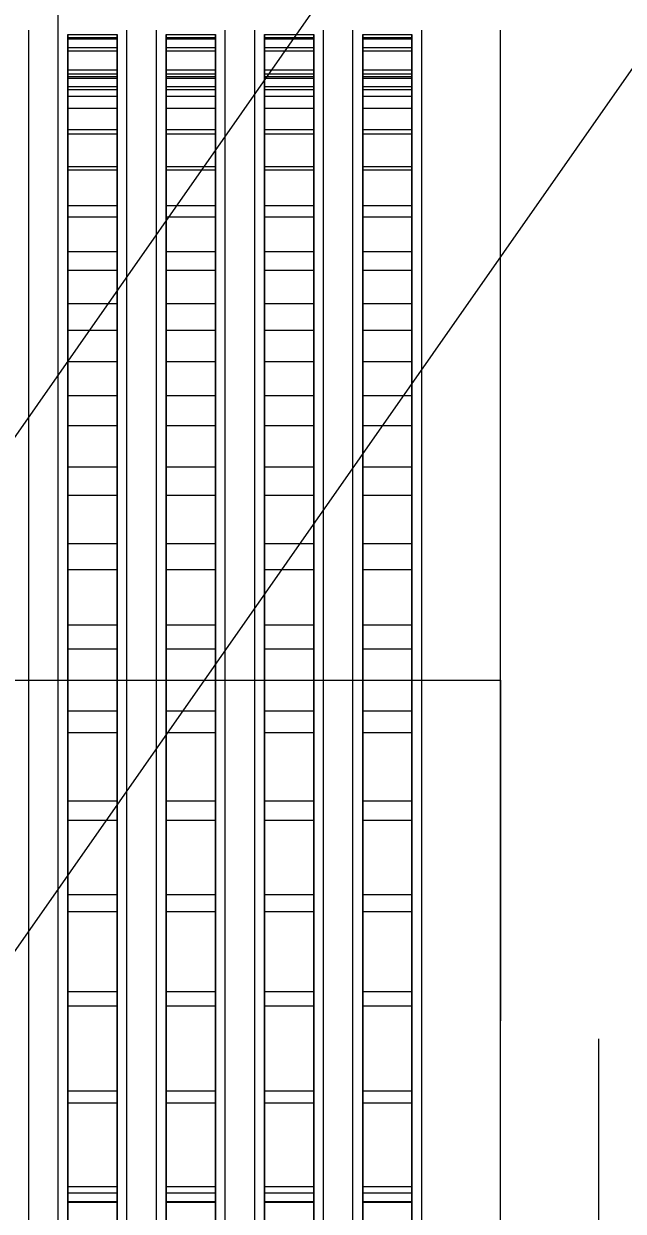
# Model space of a CAD drawing. Header units: millimetres. Extents: x -2500 to 58855, y -53268 to 6837.
# Drawn here: x -1607 to -1485, y -34260.5 to -34018.8 of the extents above; entities that cross this region are included whole.
import ezdxf

# ---------------------------------------------------------------- set-up
doc = ezdxf.new("R2010")
doc.units = ezdxf.units.MM
for name, color, linetype, lineweight in [('COTAS_O', 1, 'Continuous', 0), ('frontal_briquetadora', 7, 'Continuous', 0), ('frontal_secador', 7, 'Continuous', 0), ('frontal_tolva', 7, 'Continuous', 0)]:
    doc.layers.add(name, color=color, linetype=linetype, lineweight=lineweight)
doc.dimstyles.new('R19_100', dxfattribs={"dimtxt": 250, "dimasz": 150, "dimexe": 150, "dimexo": 80, "dimgap": 100, "dimtad": 1, "dimtih": 1, "dimtoh": 1, "dimdsep": 46, "dimcen": 0.09, "dimadec": 0, "dimazin": 0, "dimtfac": 1, "dimtdec": 4, "dimtofl": 0, "dimtmove": 0, "dimatfit": 3, "dimfxl": 1, "dimtolj": 1, "dimtzin": 0, "dimarcsym": 0})

# ---------------------------------------------------------------- blocks, each defined once
blk = doc.blocks.new('*D38')
at = {"layer": 'COTAS_O', "color": 0, "lineweight": -2, "transparency": 16777216}
for p, q in [((-1645, -31700), (-875, -31700)), ((-1025, -34250), (-1025, -31850)), ((-1645, -34400), (-875, -34400))]:
    blk.add_line(p, q, dxfattribs=at)
at = {"layer": 'COTAS_O', "color": 0, "transparency": 16777216}
for points in [[(-1050, -31850), (-1000, -31850), (-1025, -31700)], [(-1050, -34250), (-1000, -34250), (-1025, -34400)]]:
    blk.add_solid(points, dxfattribs=at)
at = {"layer": 'Defpoints', "color": 0, "transparency": 16777216}
for p in [(-1725, -31700), (-1025, -31700), (-1725, -34400)]:
    blk.add_point(p, dxfattribs=at)
blk = doc.blocks.new('*D39')
at = {"layer": 'COTAS_O', "color": 0, "lineweight": -2, "transparency": 16777216}
for p, q in [((-1725, -34320), (-1725, -33550)), ((1725, -34320), (1725, -33550)), ((-1575, -33700), (1575, -33700))]:
    blk.add_line(p, q, dxfattribs=at)
at = {"layer": 'COTAS_O', "color": 0, "transparency": 16777216}
for points in [[(-1575, -33675), (-1575, -33725), (-1725, -33700)], [(1575, -33675), (1575, -33725), (1725, -33700)]]:
    blk.add_solid(points, dxfattribs=at)
at = {"layer": 'Defpoints', "color": 0, "transparency": 16777216}
for p in [(1725, -33700), (-1725, -34400), (1725, -34400)]:
    blk.add_point(p, dxfattribs=at)

msp = doc.modelspace()

# ---------------------------------------------------------------- linework, layer by layer
at = {"layer": 'frontal_briquetadora'}
for p, q in [((-1606, -34021.432), (-1606, -34020.159)), ((-1606, -34023.974), (-1606, -34021.432)), ((-1600, -34021.432), (-1600, -34020.159)), ((-1600, -34023.974), (-1600, -34021.432)), ((-1598, -34021.599), (-1598, -34021.008)), ((-1598, -34021.008), (-1598, -34021.918)), ((-1598, -34021.008), (-1588, -34021.008)), ((-1598, -34023.687), (-1598, -34021.599)), ((-1598, -34021.599), (-1588, -34021.599)), ((-1588, -34021.008), (-1588, -34021.918)), ((-1588, -34021.599), (-1588, -34021.008)), ((-1588, -34023.687), (-1588, -34021.599)), ((-1586, -34021.432), (-1586, -34020.159)), ((-1586, -34023.974), (-1586, -34021.432)), ((-1580, -34021.432), (-1580, -34020.159)), ((-1580, -34023.974), (-1580, -34021.432)), ((-1578, -34021.599), (-1578, -34021.008)), ((-1578, -34021.008), (-1578, -34021.918)), ((-1578, -34021.008), (-1568, -34021.008)), ((-1578, -34023.687), (-1578, -34021.599)), ((-1578, -34021.599), (-1568, -34021.599)), ((-1568, -34021.008), (-1568, -34021.918)), ((-1568, -34021.599), (-1568, -34021.008)), ((-1568, -34023.687), (-1568, -34021.599)), ((-1566, -34021.432), (-1566, -34020.159)), ((-1566, -34023.974), (-1566, -34021.432)), ((-1560, -34021.432), (-1560, -34020.159)), ((-1560, -34023.974), (-1560, -34021.432)), ((-1558, -34021.599), (-1558, -34021.008)), ((-1558, -34021.008), (-1558, -34021.918)), ((-1558, -34021.008), (-1548, -34021.008)), ((-1558, -34023.687), (-1558, -34021.599)), ((-1558, -34021.599), (-1548, -34021.599)), ((-1548, -34021.008), (-1548, -34021.918)), ((-1548, -34021.599), (-1548, -34021.008)), ((-1548, -34023.687), (-1548, -34021.599)), ((-1546, -34021.432), (-1546, -34020.159)), ((-1546, -34023.974), (-1546, -34021.432)), ((-1540, -34021.432), (-1540, -34020.159)), ((-1540, -34023.974), (-1540, -34021.432)), ((-1538, -34021.599), (-1538, -34021.008)), ((-1538, -34021.008), (-1538, -34021.918)), ((-1538, -34021.008), (-1528, -34021.008)), ((-1538, -34023.687), (-1538, -34021.599)), ((-1538, -34021.599), (-1528, -34021.599)), ((-1528, -34021.008), (-1528, -34021.918)), ((-1528, -34021.599), (-1528, -34021.008)), ((-1528, -34023.687), (-1528, -34021.599)), ((-1526, -34021.432), (-1526, -34020.159)), ((-1526, -34023.974), (-1526, -34021.432)), ((-1510, -34021.432), (-1510, -34020.159)), ((-1510, -34023.974), (-1510, -34021.432)), ((-1606, -34027.772), (-1606, -34023.974)), ((-1600, -34027.772), (-1600, -34023.974)), ((-1598, -34021.918), (-1598, -34024.323)), ((-1598, -34021.918), (-1588, -34021.918)), ((-1598, -34255.522), (-1598, -34023.687)), ((-1598, -34023.687), (-1588, -34023.687)), ((-1588, -34021.918), (-1588, -34024.323)), ((-1588, -34255.522), (-1588, -34023.687)), ((-1586, -34027.772), (-1586, -34023.974)), ((-1580, -34027.772), (-1580, -34023.974)), ((-1578, -34021.918), (-1578, -34024.323)), ((-1578, -34021.918), (-1568, -34021.918)), ((-1578, -34255.522), (-1578, -34023.687)), ((-1578, -34023.687), (-1568, -34023.687)), ((-1568, -34021.918), (-1568, -34024.323)), ((-1568, -34255.522), (-1568, -34023.687)), ((-1566, -34027.772), (-1566, -34023.974)), ((-1560, -34027.772), (-1560, -34023.974)), ((-1558, -34021.918), (-1558, -34024.323)), ((-1558, -34021.918), (-1548, -34021.918)), ((-1558, -34255.522), (-1558, -34023.687)), ((-1558, -34023.687), (-1548, -34023.687)), ((-1548, -34021.918), (-1548, -34024.323)), ((-1548, -34255.522), (-1548, -34023.687)), ((-1546, -34027.772), (-1546, -34023.974)), ((-1540, -34027.772), (-1540, -34023.974)), ((-1538, -34021.918), (-1538, -34024.323)), ((-1538, -34021.918), (-1528, -34021.918)), ((-1538, -34255.522), (-1538, -34023.687)), ((-1538, -34023.687), (-1528, -34023.687)), ((-1528, -34021.918), (-1528, -34024.323)), ((-1528, -34255.522), (-1528, -34023.687)), ((-1526, -34027.772), (-1526, -34023.974)), ((-1510, -34027.772), (-1510, -34023.974)), ((-1598, -34024.323), (-1598, -34028.212)), ((-1598, -34024.323), (-1588, -34024.323)), ((-1588, -34024.323), (-1588, -34028.212)), ((-1578, -34024.323), (-1578, -34028.212)), ((-1578, -34024.323), (-1568, -34024.323)), ((-1568, -34024.323), (-1568, -34028.212)), ((-1558, -34024.323), (-1558, -34028.212)), ((-1558, -34024.323), (-1548, -34024.323)), ((-1548, -34024.323), (-1548, -34028.212)), ((-1538, -34024.323), (-1538, -34028.212)), ((-1538, -34024.323), (-1528, -34024.323)), ((-1528, -34024.323), (-1528, -34028.212)), ((-1606, -34032.813), (-1606, -34027.772)), ((-1600, -34032.813), (-1600, -34027.772)), ((-1598, -34028.212), (-1598, -34033.566)), ((-1598, -34028.212), (-1588, -34028.212)), ((-1588, -34028.212), (-1588, -34033.566)), ((-1586, -34032.813), (-1586, -34027.772)), ((-1580, -34032.813), (-1580, -34027.772)), ((-1578, -34028.212), (-1578, -34033.566)), ((-1578, -34028.212), (-1568, -34028.212)), ((-1568, -34028.212), (-1568, -34033.566)), ((-1566, -34032.813), (-1566, -34027.772)), ((-1560, -34032.813), (-1560, -34027.772)), ((-1558, -34028.212), (-1558, -34033.566)), ((-1558, -34028.212), (-1548, -34028.212)), ((-1548, -34028.212), (-1548, -34033.566)), ((-1546, -34032.813), (-1546, -34027.772)), ((-1540, -34032.813), (-1540, -34027.772)), ((-1538, -34028.212), (-1538, -34033.566)), ((-1538, -34028.212), (-1528, -34028.212)), ((-1528, -34028.212), (-1528, -34033.566)), ((-1526, -34032.813), (-1526, -34027.772)), ((-1510, -34032.813), (-1510, -34027.772)), ((-1606, -34030.642), (-1606, -34030)), ((-1606, -34032.567), (-1606, -34030.642)), ((-1600, -34030.642), (-1600, -34030)), ((-1600, -34032.567), (-1600, -34030.642)), ((-1598, -34029.008), (-1598, -34029.894)), ((-1598, -34029.584), (-1598, -34029.008)), ((-1598, -34029.008), (-1588, -34029.008)), ((-1598, -34031.618), (-1598, -34029.584)), ((-1598, -34029.584), (-1588, -34029.584)), ((-1598, -34029.894), (-1598, -34032.237)), ((-1598, -34029.894), (-1588, -34029.894)), ((-1588, -34029.584), (-1588, -34029.008)), ((-1588, -34029.008), (-1588, -34029.894)), ((-1588, -34031.618), (-1588, -34029.584)), ((-1588, -34029.894), (-1588, -34032.237)), ((-1586, -34030.642), (-1586, -34030)), ((-1586, -34032.567), (-1586, -34030.642)), ((-1580, -34030.642), (-1580, -34030)), ((-1580, -34032.567), (-1580, -34030.642)), ((-1578, -34029.008), (-1578, -34029.894)), ((-1578, -34029.584), (-1578, -34029.008)), ((-1578, -34029.008), (-1568, -34029.008)), ((-1578, -34031.618), (-1578, -34029.584)), ((-1578, -34029.584), (-1568, -34029.584)), ((-1578, -34029.894), (-1578, -34032.237)), ((-1578, -34029.894), (-1568, -34029.894)), ((-1568, -34029.584), (-1568, -34029.008)), ((-1568, -34029.008), (-1568, -34029.894)), ((-1568, -34031.618), (-1568, -34029.584)), ((-1568, -34029.894), (-1568, -34032.237)), ((-1566, -34030.642), (-1566, -34030)), ((-1566, -34032.567), (-1566, -34030.642)), ((-1560, -34030.642), (-1560, -34030)), ((-1560, -34032.567), (-1560, -34030.642)), ((-1558, -34029.008), (-1558, -34029.894)), ((-1558, -34029.584), (-1558, -34029.008)), ((-1558, -34029.008), (-1548, -34029.008)), ((-1558, -34031.618), (-1558, -34029.584)), ((-1558, -34029.584), (-1548, -34029.584)), ((-1558, -34029.894), (-1558, -34032.237)), ((-1558, -34029.894), (-1548, -34029.894)), ((-1548, -34029.584), (-1548, -34029.008)), ((-1548, -34029.008), (-1548, -34029.894)), ((-1548, -34031.618), (-1548, -34029.584)), ((-1548, -34029.894), (-1548, -34032.237)), ((-1546, -34030.642), (-1546, -34030)), ((-1546, -34032.567), (-1546, -34030.642)), ((-1540, -34030.642), (-1540, -34030)), ((-1540, -34032.567), (-1540, -34030.642)), ((-1538, -34029.008), (-1538, -34029.894)), ((-1538, -34029.584), (-1538, -34029.008)), ((-1538, -34029.008), (-1528, -34029.008)), ((-1538, -34031.618), (-1538, -34029.584)), ((-1538, -34029.584), (-1528, -34029.584)), ((-1538, -34029.894), (-1538, -34032.237)), ((-1538, -34029.894), (-1528, -34029.894)), ((-1528, -34029.584), (-1528, -34029.008)), ((-1528, -34029.008), (-1528, -34029.894)), ((-1528, -34031.618), (-1528, -34029.584)), ((-1528, -34029.894), (-1528, -34032.237)), ((-1526, -34030.642), (-1526, -34030)), ((-1526, -34032.567), (-1526, -34030.642)), ((-1606, -34035.764), (-1606, -34032.567)), ((-1606, -34039.075), (-1606, -34032.813)), ((-1600, -34035.764), (-1600, -34032.567)), ((-1600, -34039.075), (-1600, -34032.813)), ((-1598, -34263.452), (-1598, -34031.618)), ((-1598, -34031.618), (-1588, -34031.618)), ((-1598, -34032.237), (-1598, -34036.025)), ((-1598, -34032.237), (-1588, -34032.237)), ((-1598, -34033.566), (-1598, -34040.36)), ((-1598, -34033.566), (-1588, -34033.566)), ((-1588, -34263.452), (-1588, -34031.618)), ((-1588, -34032.237), (-1588, -34036.025)), ((-1588, -34033.566), (-1588, -34040.36)), ((-1586, -34035.764), (-1586, -34032.567)), ((-1586, -34039.075), (-1586, -34032.813)), ((-1580, -34035.764), (-1580, -34032.567)), ((-1580, -34039.075), (-1580, -34032.813)), ((-1578, -34263.452), (-1578, -34031.618)), ((-1578, -34031.618), (-1568, -34031.618)), ((-1578, -34032.237), (-1578, -34036.025)), ((-1578, -34032.237), (-1568, -34032.237)), ((-1578, -34033.566), (-1578, -34040.36)), ((-1578, -34033.566), (-1568, -34033.566)), ((-1568, -34263.452), (-1568, -34031.618)), ((-1568, -34032.237), (-1568, -34036.025)), ((-1568, -34033.566), (-1568, -34040.36)), ((-1566, -34035.764), (-1566, -34032.567)), ((-1566, -34039.075), (-1566, -34032.813)), ((-1560, -34035.764), (-1560, -34032.567)), ((-1560, -34039.075), (-1560, -34032.813)), ((-1558, -34263.452), (-1558, -34031.618)), ((-1558, -34031.618), (-1548, -34031.618)), ((-1558, -34032.237), (-1558, -34036.025)), ((-1558, -34032.237), (-1548, -34032.237)), ((-1558, -34033.566), (-1558, -34040.36)), ((-1558, -34033.566), (-1548, -34033.566)), ((-1548, -34263.452), (-1548, -34031.618)), ((-1548, -34032.237), (-1548, -34036.025)), ((-1548, -34033.566), (-1548, -34040.36)), ((-1546, -34035.764), (-1546, -34032.567)), ((-1546, -34039.075), (-1546, -34032.813)), ((-1540, -34035.764), (-1540, -34032.567)), ((-1540, -34039.075), (-1540, -34032.813)), ((-1538, -34263.452), (-1538, -34031.618)), ((-1538, -34031.618), (-1528, -34031.618)), ((-1538, -34032.237), (-1538, -34036.025)), ((-1538, -34032.237), (-1528, -34032.237)), ((-1538, -34033.566), (-1538, -34040.36)), ((-1538, -34033.566), (-1528, -34033.566)), ((-1528, -34263.452), (-1528, -34031.618)), ((-1528, -34032.237), (-1528, -34036.025)), ((-1528, -34033.566), (-1528, -34040.36)), ((-1526, -34035.764), (-1526, -34032.567)), ((-1526, -34039.075), (-1526, -34032.813)), ((-1510, -34039.075), (-1510, -34032.813)), ((-1606, -34040.222), (-1606, -34035.764)), ((-1600, -34040.222), (-1600, -34035.764)), ((-1598, -34036.025), (-1598, -34041.241)), ((-1598, -34036.025), (-1588, -34036.025)), ((-1588, -34036.025), (-1588, -34041.241)), ((-1586, -34040.222), (-1586, -34035.764)), ((-1580, -34040.222), (-1580, -34035.764)), ((-1578, -34036.025), (-1578, -34041.241)), ((-1578, -34036.025), (-1568, -34036.025)), ((-1568, -34036.025), (-1568, -34041.241)), ((-1566, -34040.222), (-1566, -34035.764)), ((-1560, -34040.222), (-1560, -34035.764)), ((-1558, -34036.025), (-1558, -34041.241)), ((-1558, -34036.025), (-1548, -34036.025)), ((-1548, -34036.025), (-1548, -34041.241)), ((-1546, -34040.222), (-1546, -34035.764)), ((-1540, -34040.222), (-1540, -34035.764)), ((-1538, -34036.025), (-1538, -34041.241)), ((-1538, -34036.025), (-1528, -34036.025)), ((-1528, -34036.025), (-1528, -34041.241)), ((-1526, -34040.222), (-1526, -34035.764)), ((-1606, -34046.532), (-1606, -34039.075)), ((-1606, -34045.921), (-1606, -34040.222)), ((-1600, -34046.532), (-1600, -34039.075)), ((-1600, -34045.921), (-1600, -34040.222)), ((-1598, -34040.36), (-1598, -34048.56)), ((-1598, -34040.36), (-1588, -34040.36)), ((-1588, -34040.36), (-1588, -34048.56)), ((-1586, -34046.532), (-1586, -34039.075)), ((-1586, -34045.921), (-1586, -34040.222)), ((-1580, -34046.532), (-1580, -34039.075)), ((-1580, -34045.921), (-1580, -34040.222)), ((-1578, -34040.36), (-1578, -34048.56)), ((-1578, -34040.36), (-1568, -34040.36)), ((-1568, -34040.36), (-1568, -34048.56)), ((-1566, -34046.532), (-1566, -34039.075)), ((-1566, -34045.921), (-1566, -34040.222)), ((-1560, -34046.532), (-1560, -34039.075)), ((-1560, -34045.921), (-1560, -34040.222)), ((-1558, -34040.36), (-1558, -34048.56)), ((-1558, -34040.36), (-1548, -34040.36)), ((-1548, -34040.36), (-1548, -34048.56)), ((-1546, -34046.532), (-1546, -34039.075)), ((-1546, -34045.921), (-1546, -34040.222)), ((-1540, -34046.532), (-1540, -34039.075)), ((-1540, -34045.921), (-1540, -34040.222)), ((-1538, -34040.36), (-1538, -34048.56)), ((-1538, -34040.36), (-1528, -34040.36)), ((-1528, -34040.36), (-1528, -34048.56)), ((-1526, -34046.532), (-1526, -34039.075)), ((-1526, -34045.921), (-1526, -34040.222)), ((-1510, -34046.532), (-1510, -34039.075)), ((-1598, -34041.241), (-1598, -34047.859)), ((-1598, -34041.241), (-1588, -34041.241)), ((-1588, -34041.241), (-1588, -34047.859)), ((-1578, -34041.241), (-1578, -34047.859)), ((-1578, -34041.241), (-1568, -34041.241)), ((-1568, -34041.241), (-1568, -34047.859)), ((-1558, -34041.241), (-1558, -34047.859)), ((-1558, -34041.241), (-1548, -34041.241)), ((-1548, -34041.241), (-1548, -34047.859)), ((-1538, -34041.241), (-1538, -34047.859)), ((-1538, -34041.241), (-1528, -34041.241)), ((-1528, -34041.241), (-1528, -34047.859)), ((-1606, -34052.836), (-1606, -34045.921)), ((-1606, -34055.154), (-1606, -34046.532)), ((-1600, -34052.836), (-1600, -34045.921)), ((-1600, -34055.154), (-1600, -34046.532)), ((-1598, -34047.859), (-1598, -34055.846)), ((-1598, -34047.859), (-1588, -34047.859)), ((-1588, -34047.859), (-1588, -34055.846)), ((-1586, -34052.836), (-1586, -34045.921)), ((-1586, -34055.154), (-1586, -34046.532)), ((-1580, -34052.836), (-1580, -34045.921)), ((-1580, -34055.154), (-1580, -34046.532)), ((-1578, -34047.859), (-1578, -34055.846)), ((-1578, -34047.859), (-1568, -34047.859)), ((-1568, -34047.859), (-1568, -34055.846)), ((-1566, -34052.836), (-1566, -34045.921)), ((-1566, -34055.154), (-1566, -34046.532)), ((-1560, -34052.836), (-1560, -34045.921)), ((-1560, -34055.154), (-1560, -34046.532)), ((-1558, -34047.859), (-1558, -34055.846)), ((-1558, -34047.859), (-1548, -34047.859)), ((-1548, -34047.859), (-1548, -34055.846)), ((-1546, -34052.836), (-1546, -34045.921)), ((-1546, -34055.154), (-1546, -34046.532)), ((-1540, -34052.836), (-1540, -34045.921)), ((-1540, -34055.154), (-1540, -34046.532)), ((-1538, -34047.859), (-1538, -34055.846)), ((-1538, -34047.859), (-1528, -34047.859)), ((-1528, -34047.859), (-1528, -34055.846)), ((-1526, -34052.836), (-1526, -34045.921)), ((-1526, -34055.154), (-1526, -34046.532)), ((-1510, -34055.154), (-1510, -34046.532)), ((-1598, -34048.56), (-1598, -34058.126)), ((-1598, -34048.56), (-1588, -34048.56)), ((-1588, -34048.56), (-1588, -34058.126)), ((-1578, -34048.56), (-1578, -34058.126)), ((-1578, -34048.56), (-1568, -34048.56)), ((-1568, -34048.56), (-1568, -34058.126)), ((-1558, -34048.56), (-1558, -34058.126)), ((-1558, -34048.56), (-1548, -34048.56)), ((-1548, -34048.56), (-1548, -34058.126)), ((-1538, -34048.56), (-1538, -34058.126)), ((-1538, -34048.56), (-1528, -34048.56)), ((-1528, -34048.56), (-1528, -34058.126)), ((-1606, -34060.938), (-1606, -34052.836)), ((-1600, -34060.938), (-1600, -34052.836)), ((-1586, -34060.938), (-1586, -34052.836)), ((-1580, -34060.938), (-1580, -34052.836)), ((-1566, -34060.938), (-1566, -34052.836)), ((-1560, -34060.938), (-1560, -34052.836)), ((-1546, -34060.938), (-1546, -34052.836)), ((-1540, -34060.938), (-1540, -34052.836)), ((-1526, -34060.938), (-1526, -34052.836)), ((-1606, -34064.906), (-1606, -34055.154)), ((-1600, -34064.906), (-1600, -34055.154)), ((-1586, -34064.906), (-1586, -34055.154)), ((-1580, -34064.906), (-1580, -34055.154)), ((-1566, -34064.906), (-1566, -34055.154)), ((-1560, -34064.906), (-1560, -34055.154)), ((-1546, -34064.906), (-1546, -34055.154)), ((-1540, -34064.906), (-1540, -34055.154)), ((-1526, -34064.906), (-1526, -34055.154)), ((-1510, -34064.906), (-1510, -34055.154)), ((-1598, -34055.846), (-1598, -34065.165)), ((-1598, -34055.846), (-1588, -34055.846)), ((-1588, -34055.846), (-1588, -34065.165)), ((-1578, -34055.846), (-1578, -34065.165)), ((-1578, -34055.846), (-1568, -34055.846)), ((-1568, -34055.846), (-1568, -34065.165)), ((-1558, -34055.846), (-1558, -34065.165)), ((-1558, -34055.846), (-1548, -34055.846)), ((-1548, -34055.846), (-1548, -34065.165)), ((-1538, -34055.846), (-1538, -34065.165)), ((-1538, -34055.846), (-1528, -34055.846)), ((-1528, -34055.846), (-1528, -34065.165)), ((-1598, -34058.126), (-1598, -34069.012)), ((-1598, -34058.126), (-1588, -34058.126)), ((-1588, -34058.126), (-1588, -34069.012)), ((-1578, -34058.126), (-1578, -34069.012)), ((-1578, -34058.126), (-1568, -34058.126)), ((-1568, -34058.126), (-1568, -34069.012)), ((-1558, -34058.126), (-1558, -34069.012)), ((-1558, -34058.126), (-1548, -34058.126)), ((-1548, -34058.126), (-1548, -34069.012)), ((-1538, -34058.126), (-1538, -34069.012)), ((-1538, -34058.126), (-1528, -34058.126)), ((-1528, -34058.126), (-1528, -34069.012)), ((-1606, -34070.192), (-1606, -34060.938)), ((-1600, -34070.192), (-1600, -34060.938)), ((-1586, -34070.192), (-1586, -34060.938)), ((-1580, -34070.192), (-1580, -34060.938)), ((-1566, -34070.192), (-1566, -34060.938)), ((-1560, -34070.192), (-1560, -34060.938)), ((-1546, -34070.192), (-1546, -34060.938)), ((-1540, -34070.192), (-1540, -34060.938)), ((-1526, -34070.192), (-1526, -34060.938)), ((-1606, -34075.747), (-1606, -34064.906)), ((-1600, -34075.747), (-1600, -34064.906)), ((-1598, -34065.165), (-1598, -34075.769)), ((-1598, -34065.165), (-1588, -34065.165)), ((-1588, -34065.165), (-1588, -34075.769)), ((-1586, -34075.747), (-1586, -34064.906)), ((-1580, -34075.747), (-1580, -34064.906)), ((-1578, -34065.165), (-1578, -34075.769)), ((-1578, -34065.165), (-1568, -34065.165)), ((-1568, -34065.165), (-1568, -34075.769)), ((-1566, -34075.747), (-1566, -34064.906)), ((-1560, -34075.747), (-1560, -34064.906)), ((-1558, -34065.165), (-1558, -34075.769)), ((-1558, -34065.165), (-1548, -34065.165)), ((-1548, -34065.165), (-1548, -34075.769)), ((-1546, -34075.747), (-1546, -34064.906)), ((-1540, -34075.747), (-1540, -34064.906)), ((-1538, -34065.165), (-1538, -34075.769)), ((-1538, -34065.165), (-1528, -34065.165)), ((-1528, -34065.165), (-1528, -34075.769)), ((-1526, -34075.747), (-1526, -34064.906)), ((-1510, -34075.747), (-1510, -34064.906)), ((-1598, -34069.012), (-1598, -34081.166)), ((-1598, -34069.012), (-1588, -34069.012)), ((-1588, -34069.012), (-1588, -34081.166)), ((-1578, -34069.012), (-1578, -34081.166)), ((-1578, -34069.012), (-1568, -34069.012)), ((-1568, -34069.012), (-1568, -34081.166)), ((-1558, -34069.012), (-1558, -34081.166)), ((-1558, -34069.012), (-1548, -34069.012)), ((-1548, -34069.012), (-1548, -34081.166)), ((-1538, -34069.012), (-1538, -34081.166)), ((-1538, -34069.012), (-1528, -34069.012)), ((-1528, -34069.012), (-1528, -34081.166)), ((-1606, -34080.559), (-1606, -34070.192)), ((-1600, -34080.559), (-1600, -34070.192)), ((-1586, -34080.559), (-1586, -34070.192)), ((-1580, -34080.559), (-1580, -34070.192)), ((-1566, -34080.559), (-1566, -34070.192)), ((-1560, -34080.559), (-1560, -34070.192)), ((-1546, -34080.559), (-1546, -34070.192)), ((-1540, -34080.559), (-1540, -34070.192)), ((-1526, -34080.559), (-1526, -34070.192)), ((-1606, -34087.632), (-1606, -34075.747)), ((-1600, -34087.632), (-1600, -34075.747)), ((-1598, -34075.769), (-1598, -34087.608)), ((-1598, -34075.769), (-1588, -34075.769)), ((-1588, -34075.769), (-1588, -34087.608)), ((-1586, -34087.632), (-1586, -34075.747)), ((-1580, -34087.632), (-1580, -34075.747)), ((-1578, -34075.769), (-1578, -34087.608)), ((-1578, -34075.769), (-1568, -34075.769)), ((-1568, -34075.769), (-1568, -34087.608)), ((-1566, -34087.632), (-1566, -34075.747)), ((-1560, -34087.632), (-1560, -34075.747)), ((-1558, -34075.769), (-1558, -34087.608)), ((-1558, -34075.769), (-1548, -34075.769)), ((-1548, -34075.769), (-1548, -34087.608)), ((-1546, -34087.632), (-1546, -34075.747)), ((-1540, -34087.632), (-1540, -34075.747)), ((-1538, -34075.769), (-1538, -34087.608)), ((-1538, -34075.769), (-1528, -34075.769)), ((-1528, -34075.769), (-1528, -34087.608)), ((-1526, -34087.632), (-1526, -34075.747)), ((-1510, -34087.632), (-1510, -34075.747)), ((-1606, -34091.994), (-1606, -34080.559)), ((-1600, -34091.994), (-1600, -34080.559)), ((-1598, -34081.166), (-1598, -34094.527)), ((-1598, -34081.166), (-1588, -34081.166)), ((-1588, -34081.166), (-1588, -34094.527)), ((-1586, -34091.994), (-1586, -34080.559)), ((-1580, -34091.994), (-1580, -34080.559)), ((-1578, -34081.166), (-1578, -34094.527)), ((-1578, -34081.166), (-1568, -34081.166)), ((-1568, -34081.166), (-1568, -34094.527)), ((-1566, -34091.994), (-1566, -34080.559)), ((-1560, -34091.994), (-1560, -34080.559)), ((-1558, -34081.166), (-1558, -34094.527)), ((-1558, -34081.166), (-1548, -34081.166)), ((-1548, -34081.166), (-1548, -34094.527)), ((-1546, -34091.994), (-1546, -34080.559)), ((-1540, -34091.994), (-1540, -34080.559)), ((-1538, -34081.166), (-1538, -34094.527)), ((-1538, -34081.166), (-1528, -34081.166)), ((-1528, -34081.166), (-1528, -34094.527)), ((-1526, -34091.994), (-1526, -34080.559)), ((-1510, -34088.791), (-1510, -34083.177)), ((-1606, -34100.514), (-1606, -34087.632)), ((-1600, -34100.514), (-1600, -34087.632)), ((-1598, -34087.608), (-1598, -34100.623)), ((-1598, -34087.608), (-1588, -34087.608)), ((-1588, -34087.608), (-1588, -34100.623)), ((-1586, -34100.514), (-1586, -34087.632)), ((-1580, -34100.514), (-1580, -34087.632)), ((-1578, -34087.608), (-1578, -34100.623)), ((-1578, -34087.608), (-1568, -34087.608)), ((-1568, -34087.608), (-1568, -34100.623)), ((-1566, -34100.514), (-1566, -34087.632)), ((-1560, -34100.514), (-1560, -34087.632)), ((-1558, -34087.608), (-1558, -34100.623)), ((-1558, -34087.608), (-1548, -34087.608)), ((-1548, -34087.608), (-1548, -34100.623)), ((-1546, -34100.514), (-1546, -34087.632)), ((-1540, -34100.514), (-1540, -34087.632)), ((-1538, -34087.608), (-1538, -34100.623)), ((-1538, -34087.608), (-1528, -34087.608)), ((-1528, -34087.608), (-1528, -34100.623)), ((-1526, -34100.514), (-1526, -34087.632)), ((-1510, -34100.514), (-1510, -34087.632)), ((-1510, -34099.562), (-1510, -34088.791)), ((-1606, -34104.448), (-1606, -34091.994)), ((-1600, -34104.448), (-1600, -34091.994)), ((-1586, -34104.448), (-1586, -34091.994)), ((-1580, -34104.448), (-1580, -34091.994)), ((-1566, -34104.448), (-1566, -34091.994)), ((-1560, -34104.448), (-1560, -34091.994)), ((-1546, -34104.448), (-1546, -34091.994)), ((-1540, -34104.448), (-1540, -34091.994)), ((-1526, -34104.448), (-1526, -34091.994)), ((-1598, -34094.527), (-1598, -34109.032)), ((-1598, -34094.527), (-1588, -34094.527)), ((-1588, -34094.527), (-1588, -34109.032)), ((-1578, -34094.527), (-1578, -34109.032)), ((-1578, -34094.527), (-1568, -34094.527)), ((-1568, -34094.527), (-1568, -34109.032)), ((-1558, -34094.527), (-1558, -34109.032)), ((-1558, -34094.527), (-1548, -34094.527)), ((-1548, -34094.527), (-1548, -34109.032)), ((-1538, -34094.527), (-1538, -34109.032)), ((-1538, -34094.527), (-1528, -34094.527)), ((-1528, -34094.527), (-1528, -34109.032)), ((-1606, -34114.338), (-1606, -34100.514)), ((-1600, -34114.338), (-1600, -34100.514)), ((-1598, -34100.623), (-1598, -34114.753)), ((-1598, -34100.623), (-1588, -34100.623)), ((-1588, -34100.623), (-1588, -34114.753)), ((-1586, -34114.338), (-1586, -34100.514)), ((-1580, -34114.338), (-1580, -34100.514)), ((-1578, -34100.623), (-1578, -34114.753)), ((-1578, -34100.623), (-1568, -34100.623)), ((-1568, -34100.623), (-1568, -34114.753)), ((-1566, -34114.338), (-1566, -34100.514)), ((-1560, -34114.338), (-1560, -34100.514)), ((-1558, -34100.623), (-1558, -34114.753)), ((-1558, -34100.623), (-1548, -34100.623)), ((-1548, -34100.623), (-1548, -34114.753)), ((-1546, -34114.338), (-1546, -34100.514)), ((-1540, -34114.338), (-1540, -34100.514)), ((-1538, -34100.623), (-1538, -34114.753)), ((-1538, -34100.623), (-1528, -34100.623)), ((-1528, -34100.623), (-1528, -34114.753)), ((-1526, -34114.338), (-1526, -34100.514)), ((-1510, -34114.62), (-1510, -34099.562)), ((-1510, -34114.338), (-1510, -34100.514)), ((-1606, -34117.868), (-1606, -34104.448)), ((-1600, -34117.868), (-1600, -34104.448)), ((-1586, -34117.868), (-1586, -34104.448)), ((-1580, -34117.868), (-1580, -34104.448)), ((-1566, -34117.868), (-1566, -34104.448)), ((-1560, -34117.868), (-1560, -34104.448)), ((-1546, -34117.868), (-1546, -34104.448)), ((-1540, -34117.868), (-1540, -34104.448)), ((-1526, -34117.868), (-1526, -34104.448)), ((-1598, -34109.032), (-1598, -34124.609)), ((-1598, -34109.032), (-1588, -34109.032)), ((-1588, -34109.032), (-1588, -34124.609)), ((-1578, -34109.032), (-1578, -34124.609)), ((-1578, -34109.032), (-1568, -34109.032)), ((-1568, -34109.032), (-1568, -34124.609)), ((-1558, -34109.032), (-1558, -34124.609)), ((-1558, -34109.032), (-1548, -34109.032)), ((-1548, -34109.032), (-1548, -34124.609)), ((-1538, -34109.032), (-1538, -34124.609)), ((-1538, -34109.032), (-1528, -34109.032)), ((-1528, -34109.032), (-1528, -34124.609)), ((-1606, -34129.049), (-1606, -34114.338)), ((-1600, -34129.049), (-1600, -34114.338)), ((-1598, -34114.753), (-1598, -34129.927)), ((-1598, -34114.753), (-1588, -34114.753)), ((-1588, -34114.753), (-1588, -34129.927)), ((-1586, -34129.049), (-1586, -34114.338)), ((-1580, -34129.049), (-1580, -34114.338)), ((-1578, -34114.753), (-1578, -34129.927)), ((-1578, -34114.753), (-1568, -34114.753)), ((-1568, -34114.753), (-1568, -34129.927)), ((-1566, -34129.049), (-1566, -34114.338)), ((-1560, -34129.049), (-1560, -34114.338)), ((-1558, -34114.753), (-1558, -34129.927)), ((-1558, -34114.753), (-1548, -34114.753)), ((-1548, -34114.753), (-1548, -34129.927)), ((-1546, -34129.049), (-1546, -34114.338)), ((-1540, -34129.049), (-1540, -34114.338)), ((-1538, -34114.753), (-1538, -34129.927)), ((-1538, -34114.753), (-1528, -34114.753)), ((-1528, -34114.753), (-1528, -34129.927)), ((-1526, -34129.049), (-1526, -34114.338)), ((-1510, -34129.049), (-1510, -34114.338)), ((-1510, -34132.744), (-1510, -34114.62)), ((-1606, -34132.196), (-1606, -34117.868)), ((-1600, -34132.196), (-1600, -34117.868)), ((-1586, -34132.196), (-1586, -34117.868)), ((-1580, -34132.196), (-1580, -34117.868)), ((-1566, -34132.196), (-1566, -34117.868)), ((-1560, -34132.196), (-1560, -34117.868)), ((-1546, -34132.196), (-1546, -34117.868)), ((-1540, -34132.196), (-1540, -34117.868)), ((-1526, -34132.196), (-1526, -34117.868)), ((-1598, -34124.609), (-1598, -34141.184)), ((-1598, -34124.609), (-1588, -34124.609)), ((-1588, -34124.609), (-1588, -34141.184)), ((-1578, -34124.609), (-1578, -34141.184)), ((-1578, -34124.609), (-1568, -34124.609)), ((-1568, -34124.609), (-1568, -34141.184)), ((-1558, -34124.609), (-1558, -34141.184)), ((-1558, -34124.609), (-1548, -34124.609)), ((-1548, -34124.609), (-1548, -34141.184)), ((-1538, -34124.609), (-1538, -34141.184)), ((-1538, -34124.609), (-1528, -34124.609)), ((-1528, -34124.609), (-1528, -34141.184)), ((-1606, -34144.586), (-1606, -34129.049)), ((-1600, -34144.586), (-1600, -34129.049)), ((-1598, -34129.927), (-1598, -34146.072)), ((-1598, -34129.927), (-1588, -34129.927)), ((-1588, -34129.927), (-1588, -34146.072)), ((-1586, -34144.586), (-1586, -34129.049)), ((-1580, -34144.586), (-1580, -34129.049)), ((-1578, -34129.927), (-1578, -34146.072)), ((-1578, -34129.927), (-1568, -34129.927)), ((-1568, -34129.927), (-1568, -34146.072)), ((-1566, -34144.586), (-1566, -34129.049)), ((-1560, -34144.586), (-1560, -34129.049)), ((-1558, -34129.927), (-1558, -34146.072)), ((-1558, -34129.927), (-1548, -34129.927)), ((-1548, -34129.927), (-1548, -34146.072)), ((-1546, -34144.586), (-1546, -34129.049)), ((-1540, -34144.586), (-1540, -34129.049)), ((-1538, -34129.927), (-1538, -34146.072)), ((-1538, -34129.927), (-1528, -34129.927)), ((-1528, -34129.927), (-1528, -34146.072)), ((-1526, -34144.586), (-1526, -34129.049)), ((-1510, -34144.586), (-1510, -34129.049)), ((-1606, -34147.372), (-1606, -34132.196)), ((-1600, -34147.372), (-1600, -34132.196)), ((-1586, -34147.372), (-1586, -34132.196)), ((-1580, -34147.372), (-1580, -34132.196)), ((-1566, -34147.372), (-1566, -34132.196)), ((-1560, -34147.372), (-1560, -34132.196)), ((-1546, -34147.372), (-1546, -34132.196)), ((-1540, -34147.372), (-1540, -34132.196)), ((-1526, -34147.372), (-1526, -34132.196)), ((-1510, -34152.465), (-1510, -34132.744)), ((-1598, -34141.184), (-1598, -34158.675)), ((-1598, -34141.184), (-1588, -34141.184)), ((-1588, -34141.184), (-1588, -34158.675)), ((-1578, -34141.184), (-1578, -34158.675)), ((-1578, -34141.184), (-1568, -34141.184)), ((-1568, -34141.184), (-1568, -34158.675)), ((-1558, -34141.184), (-1558, -34158.675)), ((-1558, -34141.184), (-1548, -34141.184)), ((-1548, -34141.184), (-1548, -34158.675)), ((-1538, -34141.184), (-1538, -34158.675)), ((-1538, -34141.184), (-1528, -34141.184)), ((-1528, -34141.184), (-1528, -34158.675)), ((-1606, -34160.884), (-1606, -34144.586)), ((-1600, -34160.884), (-1600, -34144.586)), ((-1586, -34160.884), (-1586, -34144.586)), ((-1580, -34160.884), (-1580, -34144.586)), ((-1566, -34160.884), (-1566, -34144.586)), ((-1560, -34160.884), (-1560, -34144.586)), ((-1546, -34160.884), (-1546, -34144.586)), ((-1540, -34160.884), (-1540, -34144.586)), ((-1526, -34160.884), (-1526, -34144.586)), ((-1510, -34160.884), (-1510, -34144.586)), ((-1598, -34146.072), (-1598, -34163.111)), ((-1598, -34146.072), (-1588, -34146.072)), ((-1588, -34146.072), (-1588, -34163.111)), ((-1578, -34146.072), (-1578, -34163.111)), ((-1578, -34146.072), (-1568, -34146.072)), ((-1568, -34146.072), (-1568, -34163.111)), ((-1558, -34146.072), (-1558, -34163.111)), ((-1558, -34146.072), (-1548, -34146.072)), ((-1548, -34146.072), (-1548, -34163.111)), ((-1538, -34146.072), (-1538, -34163.111)), ((-1538, -34146.072), (-1528, -34146.072)), ((-1528, -34146.072), (-1528, -34163.111)), ((-1606, -34163.329), (-1606, -34147.372)), ((-1600, -34163.329), (-1600, -34147.372)), ((-1586, -34163.329), (-1586, -34147.372)), ((-1580, -34163.329), (-1580, -34147.372)), ((-1566, -34163.329), (-1566, -34147.372)), ((-1560, -34163.329), (-1560, -34147.372)), ((-1546, -34163.329), (-1546, -34147.372)), ((-1540, -34163.329), (-1540, -34147.372)), ((-1526, -34163.329), (-1526, -34147.372)), ((-1660, -34152.465), (-1510, -34152.465)), ((-1510, -34152.465), (-1510, -34172.186)), ((-1598, -34158.675), (-1598, -34176.998)), ((-1598, -34158.675), (-1588, -34158.675)), ((-1588, -34158.675), (-1588, -34176.998)), ((-1578, -34158.675), (-1578, -34176.998)), ((-1578, -34158.675), (-1568, -34158.675)), ((-1568, -34158.675), (-1568, -34176.998)), ((-1558, -34158.675), (-1558, -34176.998)), ((-1558, -34158.675), (-1548, -34158.675)), ((-1548, -34158.675), (-1548, -34176.998)), ((-1538, -34158.675), (-1538, -34176.998)), ((-1538, -34158.675), (-1528, -34158.675)), ((-1528, -34158.675), (-1528, -34176.998)), ((-1606, -34177.878), (-1606, -34160.884)), ((-1600, -34177.878), (-1600, -34160.884)), ((-1586, -34177.878), (-1586, -34160.884)), ((-1580, -34177.878), (-1580, -34160.884)), ((-1566, -34177.878), (-1566, -34160.884)), ((-1560, -34177.878), (-1560, -34160.884)), ((-1546, -34177.878), (-1546, -34160.884)), ((-1540, -34177.878), (-1540, -34160.884)), ((-1526, -34177.878), (-1526, -34160.884)), ((-1510, -34177.878), (-1510, -34160.884)), ((-1606, -34180), (-1606, -34163.329)), ((-1600, -34180), (-1600, -34163.329)), ((-1598, -34163.111), (-1598, -34180.96)), ((-1598, -34163.111), (-1588, -34163.111)), ((-1588, -34163.111), (-1588, -34180.96)), ((-1586, -34180), (-1586, -34163.329)), ((-1580, -34180), (-1580, -34163.329)), ((-1578, -34163.111), (-1578, -34180.96)), ((-1578, -34163.111), (-1568, -34163.111)), ((-1568, -34163.111), (-1568, -34180.96)), ((-1566, -34180), (-1566, -34163.329)), ((-1560, -34180), (-1560, -34163.329)), ((-1558, -34163.111), (-1558, -34180.96)), ((-1558, -34163.111), (-1548, -34163.111)), ((-1548, -34163.111), (-1548, -34180.96)), ((-1546, -34180), (-1546, -34163.329)), ((-1540, -34180), (-1540, -34163.329)), ((-1538, -34163.111), (-1538, -34180.96)), ((-1538, -34163.111), (-1528, -34163.111)), ((-1528, -34163.111), (-1528, -34180.96)), ((-1526, -34180), (-1526, -34163.329)), ((-1510, -34172.186), (-1510, -34190.31)), ((-1606, -34195.496), (-1606, -34177.878)), ((-1600, -34195.496), (-1600, -34177.878)), ((-1598, -34176.998), (-1598, -34196.065)), ((-1598, -34176.998), (-1588, -34176.998)), ((-1588, -34176.998), (-1588, -34196.065)), ((-1586, -34195.496), (-1586, -34177.878)), ((-1580, -34195.496), (-1580, -34177.878)), ((-1578, -34176.998), (-1578, -34196.065)), ((-1578, -34176.998), (-1568, -34176.998)), ((-1568, -34176.998), (-1568, -34196.065)), ((-1566, -34195.496), (-1566, -34177.878)), ((-1560, -34195.496), (-1560, -34177.878)), ((-1558, -34176.998), (-1558, -34196.065)), ((-1558, -34176.998), (-1548, -34176.998)), ((-1548, -34176.998), (-1548, -34196.065)), ((-1546, -34195.496), (-1546, -34177.878)), ((-1540, -34195.496), (-1540, -34177.878)), ((-1538, -34176.998), (-1538, -34196.065)), ((-1538, -34176.998), (-1528, -34176.998)), ((-1528, -34176.998), (-1528, -34196.065)), ((-1526, -34195.496), (-1526, -34177.878)), ((-1510, -34195.496), (-1510, -34177.878)), ((-1606, -34197.313), (-1606, -34180)), ((-1600, -34197.313), (-1600, -34180)), ((-1598, -34180.96), (-1598, -34199.532)), ((-1598, -34180.96), (-1588, -34180.96)), ((-1588, -34180.96), (-1588, -34199.532)), ((-1586, -34197.313), (-1586, -34180)), ((-1580, -34197.313), (-1580, -34180)), ((-1578, -34180.96), (-1578, -34199.532)), ((-1578, -34180.96), (-1568, -34180.96)), ((-1568, -34180.96), (-1568, -34199.532)), ((-1566, -34197.313), (-1566, -34180)), ((-1560, -34197.313), (-1560, -34180)), ((-1558, -34180.96), (-1558, -34199.532)), ((-1558, -34180.96), (-1548, -34180.96)), ((-1548, -34180.96), (-1548, -34199.532)), ((-1546, -34197.313), (-1546, -34180)), ((-1540, -34197.313), (-1540, -34180)), ((-1538, -34180.96), (-1538, -34199.532)), ((-1538, -34180.96), (-1528, -34180.96)), ((-1528, -34180.96), (-1528, -34199.532)), ((-1526, -34197.313), (-1526, -34180)), ((-1510, -34190.31), (-1510, -34205.367)), ((-1606, -34213.667), (-1606, -34195.496)), ((-1600, -34213.667), (-1600, -34195.496)), ((-1586, -34213.667), (-1586, -34195.496)), ((-1580, -34213.667), (-1580, -34195.496)), ((-1566, -34213.667), (-1566, -34195.496)), ((-1560, -34213.667), (-1560, -34195.496)), ((-1546, -34213.667), (-1546, -34195.496)), ((-1540, -34213.667), (-1540, -34195.496)), ((-1526, -34213.667), (-1526, -34195.496)), ((-1510, -34213.667), (-1510, -34195.496)), ((-1606, -34215.195), (-1606, -34197.313)), ((-1600, -34215.195), (-1600, -34197.313)), ((-1598, -34196.065), (-1598, -34215.781)), ((-1598, -34196.065), (-1588, -34196.065)), ((-1588, -34196.065), (-1588, -34215.781)), ((-1586, -34215.195), (-1586, -34197.313)), ((-1580, -34215.195), (-1580, -34197.313)), ((-1578, -34196.065), (-1578, -34215.781)), ((-1578, -34196.065), (-1568, -34196.065)), ((-1568, -34196.065), (-1568, -34215.781)), ((-1566, -34215.195), (-1566, -34197.313)), ((-1560, -34215.195), (-1560, -34197.313)), ((-1558, -34196.065), (-1558, -34215.781)), ((-1558, -34196.065), (-1548, -34196.065)), ((-1548, -34196.065), (-1548, -34215.781)), ((-1546, -34215.195), (-1546, -34197.313)), ((-1540, -34215.195), (-1540, -34197.313)), ((-1538, -34196.065), (-1538, -34215.781)), ((-1538, -34196.065), (-1528, -34196.065)), ((-1528, -34196.065), (-1528, -34215.781)), ((-1526, -34215.195), (-1526, -34197.313)), ((-1598, -34199.532), (-1598, -34218.738)), ((-1598, -34199.532), (-1588, -34199.532)), ((-1588, -34199.532), (-1588, -34218.738)), ((-1578, -34199.532), (-1578, -34218.738)), ((-1578, -34199.532), (-1568, -34199.532)), ((-1568, -34199.532), (-1568, -34218.738)), ((-1558, -34199.532), (-1558, -34218.738)), ((-1558, -34199.532), (-1548, -34199.532)), ((-1548, -34199.532), (-1548, -34218.738)), ((-1538, -34199.532), (-1538, -34218.738)), ((-1538, -34199.532), (-1528, -34199.532)), ((-1528, -34199.532), (-1528, -34218.738)), ((-1510, -34205.367), (-1510, -34216.139)), ((-1606, -34232.316), (-1606, -34213.667)), ((-1600, -34232.316), (-1600, -34213.667)), ((-1586, -34232.316), (-1586, -34213.667)), ((-1580, -34232.316), (-1580, -34213.667)), ((-1566, -34232.316), (-1566, -34213.667)), ((-1560, -34232.316), (-1560, -34213.667)), ((-1546, -34232.316), (-1546, -34213.667)), ((-1540, -34232.316), (-1540, -34213.667)), ((-1526, -34232.316), (-1526, -34213.667)), ((-1510, -34232.316), (-1510, -34213.667)), ((-1606, -34233.568), (-1606, -34215.195)), ((-1600, -34233.568), (-1600, -34215.195)), ((-1598, -34215.781), (-1598, -34236.052)), ((-1598, -34215.781), (-1588, -34215.781)), ((-1588, -34215.781), (-1588, -34236.052)), ((-1586, -34233.568), (-1586, -34215.195)), ((-1580, -34233.568), (-1580, -34215.195)), ((-1578, -34215.781), (-1578, -34236.052)), ((-1578, -34215.781), (-1568, -34215.781)), ((-1568, -34215.781), (-1568, -34236.052)), ((-1566, -34233.568), (-1566, -34215.195)), ((-1560, -34233.568), (-1560, -34215.195)), ((-1558, -34215.781), (-1558, -34236.052)), ((-1558, -34215.781), (-1548, -34215.781)), ((-1548, -34215.781), (-1548, -34236.052)), ((-1546, -34233.568), (-1546, -34215.195)), ((-1540, -34233.568), (-1540, -34215.195)), ((-1538, -34215.781), (-1538, -34236.052)), ((-1538, -34215.781), (-1528, -34215.781)), ((-1528, -34215.781), (-1528, -34236.052)), ((-1526, -34233.568), (-1526, -34215.195)), ((-1510, -34216.139), (-1510, -34221.752)), ((-1598, -34218.738), (-1598, -34238.484)), ((-1598, -34218.738), (-1588, -34218.738)), ((-1588, -34218.738), (-1588, -34238.484)), ((-1578, -34218.738), (-1578, -34238.484)), ((-1578, -34218.738), (-1568, -34218.738)), ((-1568, -34218.738), (-1568, -34238.484)), ((-1558, -34218.738), (-1558, -34238.484)), ((-1558, -34218.738), (-1548, -34218.738)), ((-1548, -34218.738), (-1548, -34238.484)), ((-1538, -34218.738), (-1538, -34238.484)), ((-1538, -34218.738), (-1528, -34218.738)), ((-1528, -34218.738), (-1528, -34238.484)), ((-1510, -34229.008), (-1510, -34225.448)), ((-1490, -34229.008), (-1490, -34225.448)), ((-1510, -34236.008), (-1510, -34229.008)), ((-1490, -34236.008), (-1490, -34229.008)), ((-1606, -34251.367), (-1606, -34232.316)), ((-1606, -34252.354), (-1606, -34233.568)), ((-1600, -34251.367), (-1600, -34232.316)), ((-1600, -34252.354), (-1600, -34233.568)), ((-1586, -34251.367), (-1586, -34232.316)), ((-1586, -34252.354), (-1586, -34233.568)), ((-1580, -34251.367), (-1580, -34232.316)), ((-1580, -34252.354), (-1580, -34233.568)), ((-1566, -34251.367), (-1566, -34232.316)), ((-1566, -34252.354), (-1566, -34233.568)), ((-1560, -34251.367), (-1560, -34232.316)), ((-1560, -34252.354), (-1560, -34233.568)), ((-1546, -34251.367), (-1546, -34232.316)), ((-1546, -34252.354), (-1546, -34233.568)), ((-1540, -34251.367), (-1540, -34232.316)), ((-1540, -34252.354), (-1540, -34233.568)), ((-1526, -34251.367), (-1526, -34232.316)), ((-1526, -34252.354), (-1526, -34233.568)), ((-1510, -34251.367), (-1510, -34232.316)), ((-1598, -34236.052), (-1598, -34256.779)), ((-1598, -34236.052), (-1588, -34236.052)), ((-1588, -34236.052), (-1588, -34256.779)), ((-1578, -34236.052), (-1578, -34256.779)), ((-1578, -34236.052), (-1568, -34236.052)), ((-1568, -34236.052), (-1568, -34256.779)), ((-1558, -34236.052), (-1558, -34256.779)), ((-1558, -34236.052), (-1548, -34236.052)), ((-1548, -34236.052), (-1548, -34256.779)), ((-1538, -34236.052), (-1538, -34256.779)), ((-1538, -34236.052), (-1528, -34236.052)), ((-1528, -34236.052), (-1528, -34256.779)), ((-1510, -34246.208), (-1510, -34236.008)), ((-1490, -34246.208), (-1490, -34236.008)), ((-1598, -34238.484), (-1598, -34258.674)), ((-1598, -34238.484), (-1588, -34238.484)), ((-1588, -34238.484), (-1588, -34258.674)), ((-1578, -34238.484), (-1578, -34258.674)), ((-1578, -34238.484), (-1568, -34238.484)), ((-1568, -34238.484), (-1568, -34258.674)), ((-1558, -34238.484), (-1558, -34258.674)), ((-1558, -34238.484), (-1548, -34238.484)), ((-1548, -34238.484), (-1548, -34258.674)), ((-1538, -34238.484), (-1538, -34258.674)), ((-1538, -34238.484), (-1528, -34238.484)), ((-1528, -34238.484), (-1528, -34258.674)), ((-1510, -34259.262), (-1510, -34246.208)), ((-1490, -34259.262), (-1490, -34246.208)), ((-1606, -34270.741), (-1606, -34251.367)), ((-1606, -34271.473), (-1606, -34252.354)), ((-1600, -34270.741), (-1600, -34251.367)), ((-1600, -34271.473), (-1600, -34252.354)), ((-1586, -34270.741), (-1586, -34251.367)), ((-1586, -34271.473), (-1586, -34252.354)), ((-1580, -34270.741), (-1580, -34251.367)), ((-1580, -34271.473), (-1580, -34252.354)), ((-1566, -34270.741), (-1566, -34251.367)), ((-1566, -34271.473), (-1566, -34252.354)), ((-1560, -34270.741), (-1560, -34251.367)), ((-1560, -34271.473), (-1560, -34252.354)), ((-1546, -34270.741), (-1546, -34251.367)), ((-1546, -34271.473), (-1546, -34252.354)), ((-1540, -34270.741), (-1540, -34251.367)), ((-1540, -34271.473), (-1540, -34252.354)), ((-1526, -34270.741), (-1526, -34251.367)), ((-1526, -34271.473), (-1526, -34252.354)), ((-1510, -34270.741), (-1510, -34251.367)), ((-1606, -34256.659), (-1606, -34253.764)), ((-1600, -34256.659), (-1600, -34253.764)), ((-1598, -34256.8), (-1598, -34255.522)), ((-1598, -34255.522), (-1588, -34255.522)), ((-1588, -34256.8), (-1588, -34255.522)), ((-1586, -34256.659), (-1586, -34253.764)), ((-1580, -34256.659), (-1580, -34253.764)), ((-1578, -34256.8), (-1578, -34255.522)), ((-1578, -34255.522), (-1568, -34255.522)), ((-1568, -34256.8), (-1568, -34255.522)), ((-1566, -34256.659), (-1566, -34253.764)), ((-1560, -34256.659), (-1560, -34253.764)), ((-1558, -34256.8), (-1558, -34255.522)), ((-1558, -34255.522), (-1548, -34255.522)), ((-1548, -34256.8), (-1548, -34255.522)), ((-1546, -34256.659), (-1546, -34253.764)), ((-1540, -34256.659), (-1540, -34253.764)), ((-1538, -34256.8), (-1538, -34255.522)), ((-1538, -34255.522), (-1528, -34255.522)), ((-1528, -34256.8), (-1528, -34255.522)), ((-1526, -34256.659), (-1526, -34253.764)), ((-1510, -34256.659), (-1510, -34253.764)), ((-1606, -34262.386), (-1606, -34256.659)), ((-1600, -34262.386), (-1600, -34256.659)), ((-1598, -34256.779), (-1598, -34277.861)), ((-1598, -34256.779), (-1588, -34256.779)), ((-1598, -34258.552), (-1598, -34256.8)), ((-1598, -34256.8), (-1588, -34256.8)), ((-1588, -34256.779), (-1588, -34277.861)), ((-1588, -34258.552), (-1588, -34256.8)), ((-1586, -34262.386), (-1586, -34256.659)), ((-1580, -34262.386), (-1580, -34256.659)), ((-1578, -34256.779), (-1578, -34277.861)), ((-1578, -34256.779), (-1568, -34256.779)), ((-1578, -34258.552), (-1578, -34256.8)), ((-1578, -34256.8), (-1568, -34256.8)), ((-1568, -34256.779), (-1568, -34277.861)), ((-1568, -34258.552), (-1568, -34256.8)), ((-1566, -34262.386), (-1566, -34256.659)), ((-1560, -34262.386), (-1560, -34256.659)), ((-1558, -34256.779), (-1558, -34277.861)), ((-1558, -34256.779), (-1548, -34256.779)), ((-1558, -34258.552), (-1558, -34256.8)), ((-1558, -34256.8), (-1548, -34256.8)), ((-1548, -34256.779), (-1548, -34277.861)), ((-1548, -34258.552), (-1548, -34256.8)), ((-1546, -34262.386), (-1546, -34256.659)), ((-1540, -34262.386), (-1540, -34256.659)), ((-1538, -34256.779), (-1538, -34277.861)), ((-1538, -34256.779), (-1528, -34256.779)), ((-1538, -34258.552), (-1538, -34256.8)), ((-1538, -34256.8), (-1528, -34256.8)), ((-1528, -34256.779), (-1528, -34277.861)), ((-1528, -34258.552), (-1528, -34256.8)), ((-1526, -34262.386), (-1526, -34256.659)), ((-1510, -34262.386), (-1510, -34256.659)), ((-1598, -34260.772), (-1598, -34258.552)), ((-1598, -34258.552), (-1588, -34258.552)), ((-1598, -34258.674), (-1598, -34279.211)), ((-1598, -34258.674), (-1588, -34258.674)), ((-1588, -34260.772), (-1588, -34258.552)), ((-1588, -34258.674), (-1588, -34279.211)), ((-1578, -34260.772), (-1578, -34258.552)), ((-1578, -34258.552), (-1568, -34258.552)), ((-1578, -34258.674), (-1578, -34279.211)), ((-1578, -34258.674), (-1568, -34258.674)), ((-1568, -34260.772), (-1568, -34258.552)), ((-1568, -34258.674), (-1568, -34279.211)), ((-1558, -34260.772), (-1558, -34258.552)), ((-1558, -34258.552), (-1548, -34258.552)), ((-1558, -34258.674), (-1558, -34279.211)), ((-1558, -34258.674), (-1548, -34258.674)), ((-1548, -34260.772), (-1548, -34258.552)), ((-1548, -34258.674), (-1548, -34279.211)), ((-1538, -34260.772), (-1538, -34258.552)), ((-1538, -34258.552), (-1528, -34258.552)), ((-1538, -34258.674), (-1538, -34279.211)), ((-1538, -34258.674), (-1528, -34258.674)), ((-1528, -34260.772), (-1528, -34258.552)), ((-1528, -34258.674), (-1528, -34279.211)), ((-1510, -34274.725), (-1510, -34259.262)), ((-1490, -34274.725), (-1490, -34259.262))]:
    msp.add_line(p, q, dxfattribs=at)
at = {"layer": 'frontal_secador'}
msp.add_line((-1600, -35975), (-1600, -33010), dxfattribs=at)
at = {"layer": 'frontal_tolva'}
for p, q in [((-1769.584, -34332.806), (-722.584, -32835.806)), ((-1720.416, -34367.194), (-673.416, -32870.194))]:
    msp.add_line(p, q, dxfattribs=at)

# ---------------------------------------------------------------- dimensions: what is measured, and where the dimension line sits
at = {"layer": 'COTAS_O'}
for p2, distance, picture, middle in [((-1725, -31700), -700, '*D38', (-1025, -33050)), ((1725, -34400), 700, '*D39', (0, -33700))]:
    dim = msp.add_aligned_dim(p1=(-1725, -34400), p2=p2, distance=distance, text='<> O', dimstyle='R19_100', dxfattribs=at)
    dim.commit()
    dim.dimension.update_dxf_attribs({"geometry": picture, "text_midpoint": middle})

doc.saveas('drawing.dxf')
